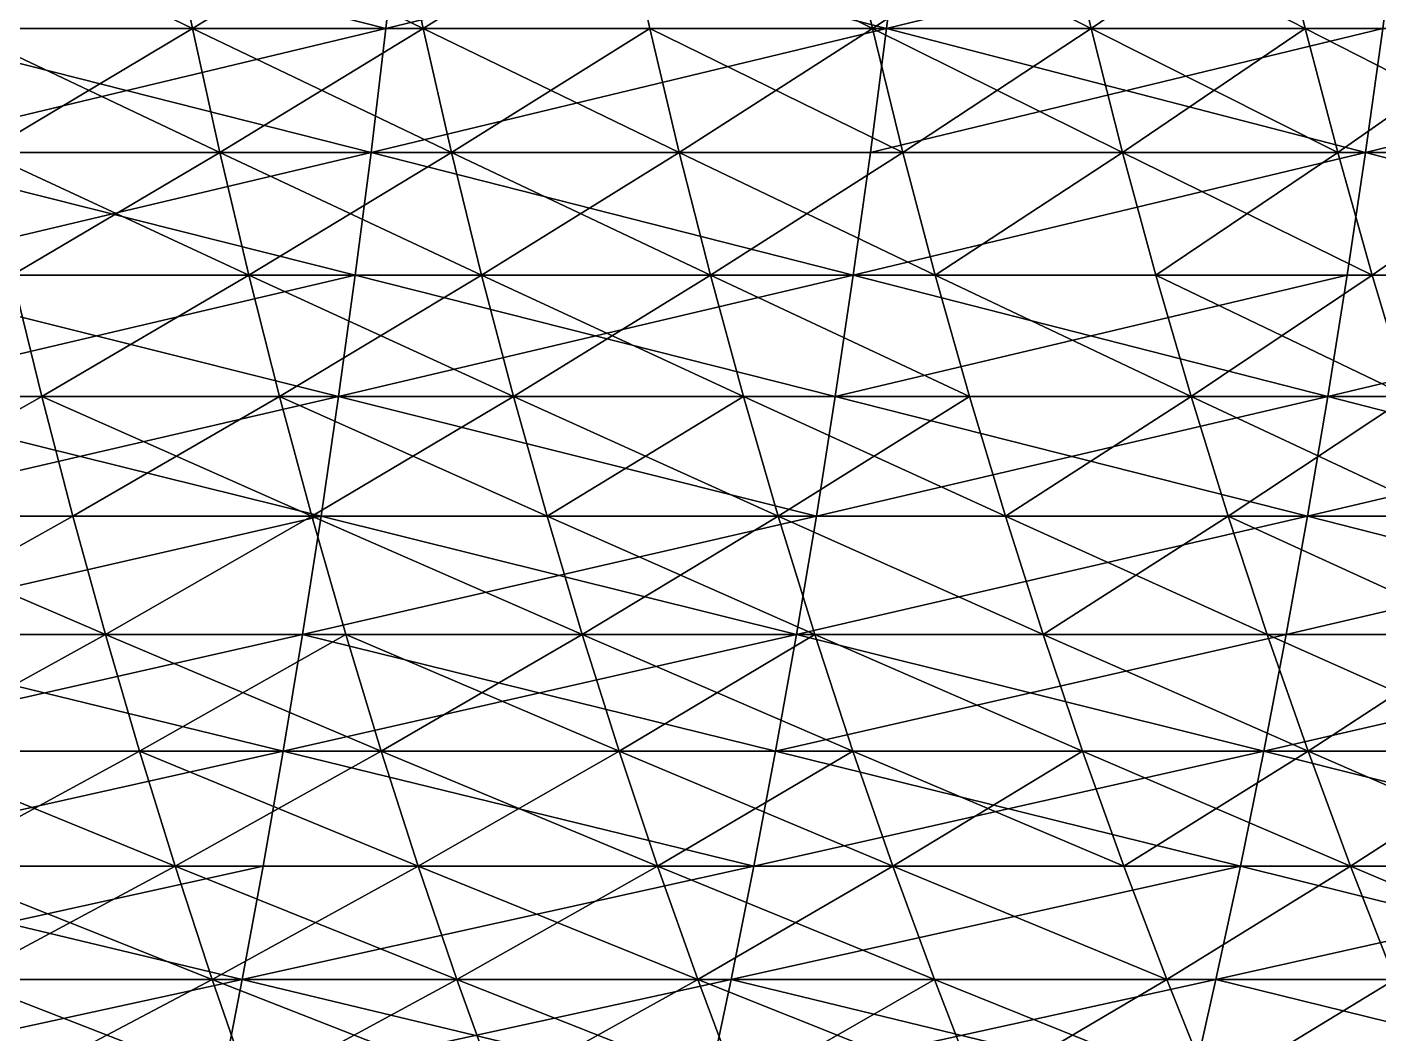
# Model space of a CAD drawing. Header units: millimetres. Extents: x -3250 to 8000, y -3250 to 3250.
# Drawn here: x 5673.4 to 5875, y -442.1 to -292 of the extents above; entities that cross this region are included whole.
import ezdxf

# ---------------------------------------------------------------- set-up
doc = ezdxf.new("R2010")
doc.units = ezdxf.units.MM
doc.header["$MEASUREMENT"] = 0
doc.layers.add('MESH_3D', color=2, linetype='CONTINUOUS')

msp = doc.modelspace()

# ---------------------------------------------------------------- linework, layer by layer
at = {"layer": 'MESH_3D'}
for points in [[(5653.62, -273.62, 566.05), (5726.92, -292.27, 595.01), (5651.71, -292.27, 572.84)], [(5729, -273.62, 26111.73), (5653.62, -273.62, 26133.95), (5651.71, -292.27, 26127.16)], [(5729, -273.62, 26111.73), (5651.71, -292.27, 26127.16), (5726.92, -292.27, 26104.99)], [(5653.62, -273.62, 566.05), (5729, -273.62, 588.27), (5726.92, -292.27, 595.01)], [(5663.13, -292.27, 2187.55), (5694.25, -273.62, 2215.43), (5659.45, -273.62, 2193.57)], [(5698.08, -292.27, 24490.5), (5659.45, -273.62, 24506.43), (5694.25, -273.62, 24484.57)], [(5698.08, -292.27, 24490.5), (5663.13, -292.27, 24512.45), (5659.45, -273.62, 24506.43)], [(5663.13, -292.27, 2187.55), (5698.08, -292.27, 2209.5), (5694.25, -273.62, 2215.43)], [(5698.08, -292.27, 2209.5), (5728.49, -273.62, 2238.16), (5694.25, -273.62, 2215.43)], [(5732.46, -292.27, 24467.67), (5694.25, -273.62, 24484.57), (5728.49, -273.62, 24461.84)], [(5732.46, -292.27, 24467.67), (5698.08, -292.27, 24490.5), (5694.25, -273.62, 24484.57)], [(5698.08, -292.27, 2209.5), (5732.46, -292.27, 2232.33), (5728.49, -273.62, 2238.16)], [(5729, -273.62, 588.27), (5801.54, -292.27, 619.05), (5726.92, -292.27, 595.01)], [(5803.79, -273.62, 26087.63), (5729, -273.62, 26111.73), (5726.92, -292.27, 26104.99)], [(5803.79, -273.62, 26087.63), (5726.92, -292.27, 26104.99), (5801.54, -292.27, 26080.95)], [(5732.46, -292.27, 2232.33), (5762.15, -273.62, 2261.73), (5728.49, -273.62, 2238.16)], [(5762.15, -273.62, 24438.27), (5732.46, -292.27, 24467.67), (5728.49, -273.62, 24461.84)], [(5729, -273.62, 588.27), (5803.79, -273.62, 612.37), (5801.54, -292.27, 619.05)], [(5732.46, -292.27, 2232.33), (5766.27, -292.27, 2256), (5762.15, -273.62, 2261.73)], [(5766.27, -292.27, 24444), (5732.46, -292.27, 24467.67), (5762.15, -273.62, 24438.27)], [(5762.15, -273.62, 2261.73), (5799.48, -292.27, 2280.51), (5795.22, -273.62, 2286.13)], [(5766.27, -292.27, 2256), (5799.48, -292.27, 2280.51), (5762.15, -273.62, 2261.73)], [(5799.48, -292.27, 24419.49), (5762.15, -273.62, 24438.27), (5795.22, -273.62, 24413.87)], [(5799.48, -292.27, 24419.49), (5766.27, -292.27, 24444), (5762.15, -273.62, 24438.27)], [(5799.48, -292.27, 2280.51), (5827.66, -273.62, 2311.35), (5795.22, -273.62, 2286.13)], [(5832.06, -292.27, 24394.17), (5795.22, -273.62, 24413.87), (5827.66, -273.62, 24388.65)], [(5832.06, -292.27, 24394.17), (5799.48, -292.27, 24419.49), (5795.22, -273.62, 24413.87)], [(5799.48, -292.27, 2280.51), (5832.06, -292.27, 2305.83), (5827.66, -273.62, 2311.35)], [(5801.54, -292.27, 619.05), (5877.96, -273.62, 638.32), (5875.55, -292.27, 644.95)], [(5803.79, -273.62, 612.37), (5877.96, -273.62, 638.32), (5801.54, -292.27, 619.05)], [(5877.96, -273.62, 26061.68), (5803.79, -273.62, 26087.63), (5801.54, -292.27, 26080.95)], [(5877.96, -273.62, 26061.68), (5801.54, -292.27, 26080.95), (5875.55, -292.27, 26055.05)], [(5832.06, -292.27, 2305.83), (5859.47, -273.62, 2337.37), (5827.66, -273.62, 2311.35)], [(5864.01, -292.27, 24368.03), (5832.06, -292.27, 24394.17), (5827.66, -273.62, 24388.65)], [(5864.01, -292.27, 24368.03), (5827.66, -273.62, 24388.65), (5859.47, -273.62, 24362.63)], [(5832.06, -292.27, 2305.83), (5864.01, -292.27, 2331.97), (5859.47, -273.62, 2337.37)], [(5859.47, -273.62, 2337.37), (5895.29, -292.27, 2358.89), (5890.62, -273.62, 2364.18)], [(5864.01, -292.27, 2331.97), (5895.29, -292.27, 2358.89), (5859.47, -273.62, 2337.37)], [(5895.29, -292.27, 24341.11), (5864.01, -292.27, 24368.03), (5859.47, -273.62, 24362.63)], [(5895.29, -292.27, 24341.11), (5859.47, -273.62, 24362.63), (5890.62, -273.62, 24335.82)], [(5651.71, -292.27, 572.84), (5724.7, -310.75, 602.2), (5649.68, -310.75, 580.07)], [(5726.92, -292.27, 26104.99), (5651.71, -292.27, 26127.16), (5649.68, -310.75, 26119.93)], [(5726.92, -292.27, 26104.99), (5649.68, -310.75, 26119.93), (5724.7, -310.75, 26097.8)], [(5651.71, -292.27, 572.84), (5726.92, -292.27, 595.01), (5724.7, -310.75, 602.2)], [(5667.05, -310.75, 2181.13), (5698.08, -292.27, 2209.5), (5663.13, -292.27, 2187.55)], [(5702.16, -310.75, 24496.81), (5663.13, -292.27, 24512.45), (5698.08, -292.27, 24490.5)], [(5702.16, -310.75, 24496.81), (5667.05, -310.75, 24518.87), (5663.13, -292.27, 24512.45)], [(5667.05, -310.75, 2181.13), (5702.16, -310.75, 2203.19), (5698.08, -292.27, 2209.5)], [(5702.16, -310.75, 2203.19), (5732.46, -292.27, 2232.33), (5698.08, -292.27, 2209.5)], [(5736.7, -310.75, 24473.89), (5698.08, -292.27, 24490.5), (5732.46, -292.27, 24467.67)], [(5736.7, -310.75, 24473.89), (5702.16, -310.75, 24496.81), (5698.08, -292.27, 24490.5)], [(5702.16, -310.75, 2203.19), (5736.7, -310.75, 2226.11), (5732.46, -292.27, 2232.33)], [(5724.7, -310.75, 602.2), (5801.54, -292.27, 619.05), (5799.15, -310.75, 626.18)], [(5726.92, -292.27, 595.01), (5801.54, -292.27, 619.05), (5724.7, -310.75, 602.2)], [(5801.54, -292.27, 26080.95), (5726.92, -292.27, 26104.99), (5724.7, -310.75, 26097.8)], [(5801.54, -292.27, 26080.95), (5724.7, -310.75, 26097.8), (5799.15, -310.75, 26073.82)], [(5736.7, -310.75, 2226.11), (5766.27, -292.27, 2256), (5732.46, -292.27, 2232.33)], [(5770.66, -310.75, 24450.11), (5732.46, -292.27, 24467.67), (5766.27, -292.27, 24444)], [(5770.66, -310.75, 24450.11), (5736.7, -310.75, 24473.89), (5732.46, -292.27, 24467.67)], [(5736.7, -310.75, 2226.11), (5770.66, -310.75, 2249.89), (5766.27, -292.27, 2256)], [(5770.66, -310.75, 2249.89), (5799.48, -292.27, 2280.51), (5766.27, -292.27, 2256)], [(5804.02, -310.75, 24425.49), (5770.66, -310.75, 24450.11), (5766.27, -292.27, 24444)], [(5804.02, -310.75, 24425.49), (5766.27, -292.27, 24444), (5799.48, -292.27, 24419.49)], [(5770.66, -310.75, 2249.89), (5804.02, -310.75, 2274.51), (5799.48, -292.27, 2280.51)], [(5801.54, -292.27, 619.05), (5872.98, -310.75, 652.01), (5799.15, -310.75, 626.18)], [(5875.55, -292.27, 26055.05), (5799.15, -310.75, 26073.82), (5872.98, -310.75, 26047.99)], [(5875.55, -292.27, 26055.05), (5801.54, -292.27, 26080.95), (5799.15, -310.75, 26073.82)], [(5804.02, -310.75, 2274.51), (5832.06, -292.27, 2305.83), (5799.48, -292.27, 2280.51)], [(5836.75, -310.75, 24400.04), (5804.02, -310.75, 24425.49), (5799.48, -292.27, 24419.49)], [(5836.75, -310.75, 24400.04), (5799.48, -292.27, 24419.49), (5832.06, -292.27, 24394.17)], [(5801.54, -292.27, 619.05), (5875.55, -292.27, 644.95), (5872.98, -310.75, 652.01)], [(5804.02, -310.75, 2274.51), (5836.75, -310.75, 2299.96), (5832.06, -292.27, 2305.83)], [(5836.75, -310.75, 2299.96), (5864.01, -292.27, 2331.97), (5832.06, -292.27, 2305.83)], [(5868.84, -310.75, 24373.79), (5832.06, -292.27, 24394.17), (5864.01, -292.27, 24368.03)], [(5868.84, -310.75, 24373.79), (5836.75, -310.75, 24400.04), (5832.06, -292.27, 24394.17)], [(5836.75, -310.75, 2299.96), (5868.84, -310.75, 2326.21), (5864.01, -292.27, 2331.97)], [(5868.84, -310.75, 2326.21), (5895.29, -292.27, 2358.89), (5864.01, -292.27, 2331.97)], [(5900.26, -310.75, 24346.75), (5864.01, -292.27, 24368.03), (5895.29, -292.27, 24341.11)], [(5900.26, -310.75, 24346.75), (5868.84, -310.75, 24373.79), (5864.01, -292.27, 24368.03)], [(5868.84, -310.75, 2326.21), (5900.26, -310.75, 2353.25), (5895.29, -292.27, 2358.89)], [(5872.98, -310.75, 652.01), (5948.89, -292.27, 672.68), (5946.14, -310.75, 679.68)], [(5875.55, -292.27, 644.95), (5948.89, -292.27, 672.68), (5872.98, -310.75, 652.01)], [(5948.89, -292.27, 26027.32), (5875.55, -292.27, 26055.05), (5872.98, -310.75, 26047.99)], [(5948.89, -292.27, 26027.32), (5872.98, -310.75, 26047.99), (5946.14, -310.75, 26020.32)], [(5649.68, -310.75, 580.07), (5722.35, -329.03, 609.82), (5647.52, -329.03, 587.75)], [(5724.7, -310.75, 26097.8), (5647.52, -329.03, 26112.25), (5722.35, -329.03, 26090.18)], [(5724.7, -310.75, 26097.8), (5649.68, -310.75, 26119.93), (5647.52, -329.03, 26112.25)], [(5649.68, -310.75, 580.07), (5724.7, -310.75, 602.2), (5722.35, -329.03, 609.82)], [(5671.21, -329.03, 2174.33), (5702.16, -310.75, 2203.19), (5667.05, -310.75, 2181.13)], [(5706.48, -329.03, 24503.51), (5667.05, -310.75, 24518.87), (5702.16, -310.75, 24496.81)], [(5706.48, -329.03, 24503.51), (5671.21, -329.03, 24525.67), (5667.05, -310.75, 24518.87)], [(5671.21, -329.03, 2174.33), (5706.48, -329.03, 2196.49), (5702.16, -310.75, 2203.19)], [(5706.48, -329.03, 2196.49), (5736.7, -310.75, 2226.11), (5702.16, -310.75, 2203.19)], [(5741.19, -329.03, 24480.48), (5706.48, -329.03, 24503.51), (5702.16, -310.75, 24496.81)], [(5741.19, -329.03, 24480.48), (5702.16, -310.75, 24496.81), (5736.7, -310.75, 24473.89)], [(5706.48, -329.03, 2196.49), (5741.19, -329.03, 2219.52), (5736.7, -310.75, 2226.11)], [(5724.7, -310.75, 602.2), (5796.61, -329.03, 633.74), (5722.35, -329.03, 609.82)], [(5796.61, -329.03, 26066.26), (5724.7, -310.75, 26097.8), (5722.35, -329.03, 26090.18)], [(5724.7, -310.75, 602.2), (5799.15, -310.75, 626.18), (5796.61, -329.03, 633.74)], [(5799.15, -310.75, 26073.82), (5724.7, -310.75, 26097.8), (5796.61, -329.03, 26066.26)], [(5741.19, -329.03, 2219.52), (5770.66, -310.75, 2249.89), (5736.7, -310.75, 2226.11)], [(5775.32, -329.03, 24456.58), (5736.7, -310.75, 24473.89), (5770.66, -310.75, 24450.11)], [(5775.32, -329.03, 24456.58), (5741.19, -329.03, 24480.48), (5736.7, -310.75, 24473.89)], [(5741.19, -329.03, 2219.52), (5775.32, -329.03, 2243.42), (5770.66, -310.75, 2249.89)], [(5775.32, -329.03, 2243.42), (5804.02, -310.75, 2274.51), (5770.66, -310.75, 2249.89)], [(5808.83, -329.03, 24431.85), (5775.32, -329.03, 24456.58), (5770.66, -310.75, 24450.11)], [(5808.83, -329.03, 24431.85), (5770.66, -310.75, 24450.11), (5804.02, -310.75, 24425.49)], [(5775.32, -329.03, 2243.42), (5808.83, -329.03, 2268.15), (5804.02, -310.75, 2274.51)], [(5796.61, -329.03, 633.74), (5872.98, -310.75, 652.01), (5870.25, -329.03, 659.51)], [(5799.15, -310.75, 626.18), (5872.98, -310.75, 652.01), (5796.61, -329.03, 633.74)], [(5872.98, -310.75, 26047.99), (5796.61, -329.03, 26066.26), (5870.25, -329.03, 26040.49)], [(5872.98, -310.75, 26047.99), (5799.15, -310.75, 26073.82), (5796.61, -329.03, 26066.26)], [(5808.83, -329.03, 2268.15), (5836.75, -310.75, 2299.96), (5804.02, -310.75, 2274.51)], [(5836.75, -310.75, 24400.04), (5808.83, -329.03, 24431.85), (5804.02, -310.75, 24425.49)], [(5808.83, -329.03, 2268.15), (5841.72, -329.03, 2293.72), (5836.75, -310.75, 2299.96)], [(5841.72, -329.03, 24406.28), (5808.83, -329.03, 24431.85), (5836.75, -310.75, 24400.04)], [(5841.72, -329.03, 2293.72), (5868.84, -310.75, 2326.21), (5836.75, -310.75, 2299.96)], [(5873.97, -329.03, 24379.9), (5841.72, -329.03, 24406.28), (5836.75, -310.75, 24400.04)], [(5873.97, -329.03, 24379.9), (5836.75, -310.75, 24400.04), (5868.84, -310.75, 24373.79)], [(5841.72, -329.03, 2293.72), (5873.97, -329.03, 2320.1), (5868.84, -310.75, 2326.21)], [(5873.97, -329.03, 2320.1), (5900.26, -310.75, 2353.25), (5868.84, -310.75, 2326.21)], [(5900.26, -310.75, 24346.75), (5873.97, -329.03, 24379.9), (5868.84, -310.75, 24373.79)], [(5872.98, -310.75, 652.01), (5943.23, -329.03, 687.11), (5870.25, -329.03, 659.51)], [(5943.23, -329.03, 26012.89), (5872.98, -310.75, 26047.99), (5870.25, -329.03, 26040.49)], [(5872.98, -310.75, 652.01), (5946.14, -310.75, 679.68), (5943.23, -329.03, 687.11)], [(5946.14, -310.75, 26020.32), (5872.98, -310.75, 26047.99), (5943.23, -329.03, 26012.89)], [(5873.97, -329.03, 2320.1), (5905.54, -329.03, 2347.27), (5900.26, -310.75, 2353.25)], [(5905.54, -329.03, 24352.73), (5873.97, -329.03, 24379.9), (5900.26, -310.75, 24346.75)], [(5639.61, -347.11, 2145.75), (5675.61, -347.11, 2167.13), (5671.21, -329.03, 2174.33)], [(5675.61, -347.11, 24532.87), (5639.61, -347.11, 24554.25), (5671.21, -329.03, 24525.67)], [(5647.52, -329.03, 587.75), (5719.86, -347.11, 617.87), (5645.23, -347.11, 595.87)], [(5722.35, -329.03, 26090.18), (5645.23, -347.11, 26104.13), (5719.86, -347.11, 26082.13)], [(5722.35, -329.03, 26090.18), (5647.52, -329.03, 26112.25), (5645.23, -347.11, 26104.13)], [(5647.52, -329.03, 587.75), (5722.35, -329.03, 609.82), (5719.86, -347.11, 617.87)], [(5675.61, -347.11, 2167.13), (5706.48, -329.03, 2196.49), (5671.21, -329.03, 2174.33)], [(5706.48, -329.03, 24503.51), (5675.61, -347.11, 24532.87), (5671.21, -329.03, 24525.67)], [(5675.61, -347.11, 2167.13), (5711.06, -347.11, 2189.41), (5706.48, -329.03, 2196.49)], [(5711.06, -347.11, 24510.59), (5675.61, -347.11, 24532.87), (5706.48, -329.03, 24503.51)], [(5711.06, -347.11, 2189.41), (5741.19, -329.03, 2219.52), (5706.48, -329.03, 2196.49)], [(5745.94, -347.11, 24487.44), (5706.48, -329.03, 24503.51), (5741.19, -329.03, 24480.48)], [(5745.94, -347.11, 24487.44), (5711.06, -347.11, 24510.59), (5706.48, -329.03, 24503.51)], [(5711.06, -347.11, 2189.41), (5745.94, -347.11, 2212.56), (5741.19, -329.03, 2219.52)], [(5722.35, -329.03, 609.82), (5793.93, -347.11, 641.73), (5719.86, -347.11, 617.87)], [(5796.61, -329.03, 26066.26), (5719.86, -347.11, 26082.13), (5793.93, -347.11, 26058.27)], [(5796.61, -329.03, 26066.26), (5722.35, -329.03, 26090.18), (5719.86, -347.11, 26082.13)], [(5722.35, -329.03, 609.82), (5796.61, -329.03, 633.74), (5793.93, -347.11, 641.73)], [(5745.94, -347.11, 2212.56), (5775.32, -329.03, 2243.42), (5741.19, -329.03, 2219.52)], [(5780.24, -347.11, 24463.43), (5745.94, -347.11, 24487.44), (5741.19, -329.03, 24480.48)], [(5780.24, -347.11, 24463.43), (5741.19, -329.03, 24480.48), (5775.32, -329.03, 24456.58)], [(5745.94, -347.11, 2212.56), (5780.24, -347.11, 2236.57), (5775.32, -329.03, 2243.42)], [(5775.32, -329.03, 2243.42), (5813.92, -347.11, 2261.44), (5808.83, -329.03, 2268.15)], [(5780.24, -347.11, 2236.57), (5813.92, -347.11, 2261.44), (5775.32, -329.03, 2243.42)], [(5813.92, -347.11, 24438.56), (5775.32, -329.03, 24456.58), (5808.83, -329.03, 24431.85)], [(5813.92, -347.11, 24438.56), (5780.24, -347.11, 24463.43), (5775.32, -329.03, 24456.58)], [(5796.61, -329.03, 633.74), (5867.37, -347.11, 667.43), (5793.93, -347.11, 641.73)], [(5870.25, -329.03, 26040.49), (5793.93, -347.11, 26058.27), (5867.37, -347.11, 26032.57)], [(5870.25, -329.03, 26040.49), (5796.61, -329.03, 26066.26), (5793.93, -347.11, 26058.27)], [(5796.61, -329.03, 633.74), (5870.25, -329.03, 659.51), (5867.37, -347.11, 667.43)], [(5808.83, -329.03, 2268.15), (5846.98, -347.11, 2287.13), (5841.72, -329.03, 2293.72)], [(5813.92, -347.11, 2261.44), (5846.98, -347.11, 2287.13), (5808.83, -329.03, 2268.15)], [(5846.98, -347.11, 24412.87), (5813.92, -347.11, 24438.56), (5808.83, -329.03, 24431.85)], [(5846.98, -347.11, 24412.87), (5808.83, -329.03, 24431.85), (5841.72, -329.03, 24406.28)], [(5846.98, -347.11, 2287.13), (5873.97, -329.03, 2320.1), (5841.72, -329.03, 2293.72)], [(5879.38, -347.11, 24386.36), (5841.72, -329.03, 24406.28), (5873.97, -329.03, 24379.9)], [(5879.38, -347.11, 24386.36), (5846.98, -347.11, 24412.87), (5841.72, -329.03, 24406.28)], [(5846.98, -347.11, 2287.13), (5879.38, -347.11, 2313.64), (5873.97, -329.03, 2320.1)], [(5867.37, -347.11, 667.43), (5943.23, -329.03, 687.11), (5940.15, -347.11, 694.95)], [(5870.25, -329.03, 659.51), (5943.23, -329.03, 687.11), (5867.37, -347.11, 667.43)], [(5943.23, -329.03, 26012.89), (5870.25, -329.03, 26040.49), (5867.37, -347.11, 26032.57)], [(5943.23, -329.03, 26012.89), (5867.37, -347.11, 26032.57), (5940.15, -347.11, 26005.05)], [(5879.38, -347.11, 2313.64), (5905.54, -329.03, 2347.27), (5873.97, -329.03, 2320.1)], [(5905.54, -329.03, 24352.73), (5879.38, -347.11, 24386.36), (5873.97, -329.03, 24379.9)], [(5644.05, -364.97, 2138.06), (5675.61, -347.11, 2167.13), (5639.61, -347.11, 2145.75)], [(5675.61, -347.11, 24532.87), (5644.05, -364.97, 24561.94), (5639.61, -347.11, 24554.25)], [(5645.23, -347.11, 595.87), (5717.25, -364.97, 626.36), (5642.83, -364.97, 604.41)], [(5719.86, -347.11, 26082.13), (5642.83, -364.97, 26095.59), (5717.25, -364.97, 26073.64)], [(5719.86, -347.11, 26082.13), (5645.23, -347.11, 26104.13), (5642.83, -364.97, 26095.59)], [(5644.05, -364.97, 2138.06), (5680.24, -364.97, 2159.56), (5675.61, -347.11, 2167.13)], [(5680.24, -364.97, 24540.44), (5644.05, -364.97, 24561.94), (5675.61, -347.11, 24532.87)], [(5645.23, -347.11, 595.87), (5719.86, -347.11, 617.87), (5717.25, -364.97, 626.36)], [(5680.24, -364.97, 2159.56), (5711.06, -347.11, 2189.41), (5675.61, -347.11, 2167.13)], [(5715.87, -364.97, 24518.05), (5680.24, -364.97, 24540.44), (5675.61, -347.11, 24532.87)], [(5715.87, -364.97, 24518.05), (5675.61, -347.11, 24532.87), (5711.06, -347.11, 24510.59)], [(5680.24, -364.97, 2159.56), (5715.87, -364.97, 2181.95), (5711.06, -347.11, 2189.41)], [(5715.87, -364.97, 2181.95), (5745.94, -347.11, 2212.56), (5711.06, -347.11, 2189.41)], [(5750.94, -364.97, 24494.78), (5711.06, -347.11, 24510.59), (5745.94, -347.11, 24487.44)], [(5750.94, -364.97, 24494.78), (5715.87, -364.97, 24518.05), (5711.06, -347.11, 24510.59)], [(5715.87, -364.97, 2181.95), (5750.94, -364.97, 2205.22), (5745.94, -347.11, 2212.56)], [(5719.86, -347.11, 617.87), (5791.1, -364.97, 650.15), (5717.25, -364.97, 626.36)], [(5791.1, -364.97, 26049.85), (5719.86, -347.11, 26082.13), (5717.25, -364.97, 26073.64)], [(5719.86, -347.11, 617.87), (5793.93, -347.11, 641.73), (5791.1, -364.97, 650.15)], [(5793.93, -347.11, 26058.27), (5719.86, -347.11, 26082.13), (5791.1, -364.97, 26049.85)], [(5750.94, -364.97, 2205.22), (5780.24, -347.11, 2236.57), (5745.94, -347.11, 2212.56)], [(5785.42, -364.97, 24470.63), (5745.94, -347.11, 24487.44), (5780.24, -347.11, 24463.43)], [(5785.42, -364.97, 24470.63), (5750.94, -364.97, 24494.78), (5745.94, -347.11, 24487.44)], [(5750.94, -364.97, 2205.22), (5785.42, -364.97, 2229.37), (5780.24, -347.11, 2236.57)], [(5785.42, -364.97, 2229.37), (5813.92, -347.11, 2261.44), (5780.24, -347.11, 2236.57)], [(5819.28, -364.97, 24445.64), (5785.42, -364.97, 24470.63), (5780.24, -347.11, 24463.43)], [(5819.28, -364.97, 24445.64), (5780.24, -347.11, 24463.43), (5813.92, -347.11, 24438.56)], [(5785.42, -364.97, 2229.37), (5819.28, -364.97, 2254.36), (5813.92, -347.11, 2261.44)], [(5793.93, -347.11, 641.73), (5864.33, -364.97, 675.77), (5791.1, -364.97, 650.15)], [(5867.37, -347.11, 26032.57), (5793.93, -347.11, 26058.27), (5791.1, -364.97, 26049.85)], [(5867.37, -347.11, 26032.57), (5791.1, -364.97, 26049.85), (5864.33, -364.97, 26024.23)], [(5793.93, -347.11, 641.73), (5867.37, -347.11, 667.43), (5864.33, -364.97, 675.77)], [(5819.28, -364.97, 2254.36), (5846.98, -347.11, 2287.13), (5813.92, -347.11, 2261.44)], [(5846.98, -347.11, 24412.87), (5819.28, -364.97, 24445.64), (5813.92, -347.11, 24438.56)], [(5819.28, -364.97, 2254.36), (5852.51, -364.97, 2280.19), (5846.98, -347.11, 2287.13)], [(5852.51, -364.97, 24419.81), (5819.28, -364.97, 24445.64), (5846.98, -347.11, 24412.87)], [(5852.51, -364.97, 2280.19), (5879.38, -347.11, 2313.64), (5846.98, -347.11, 2287.13)], [(5885.09, -364.97, 24393.16), (5852.51, -364.97, 24419.81), (5846.98, -347.11, 24412.87)], [(5885.09, -364.97, 24393.16), (5846.98, -347.11, 24412.87), (5879.38, -347.11, 24386.36)], [(5852.51, -364.97, 2280.19), (5885.09, -364.97, 2306.84), (5879.38, -347.11, 2313.64)], [(5867.37, -347.11, 667.43), (5936.9, -364.97, 703.22), (5864.33, -364.97, 675.77)], [(5940.15, -347.11, 26005.05), (5867.37, -347.11, 26032.57), (5864.33, -364.97, 26024.23)], [(5940.15, -347.11, 26005.05), (5864.33, -364.97, 26024.23), (5936.9, -364.97, 25996.78)], [(5867.37, -347.11, 667.43), (5940.15, -347.11, 694.95), (5936.9, -364.97, 703.22)], [(5640.3, -382.6, 613.38), (5717.25, -364.97, 626.36), (5714.5, -382.6, 635.26)], [(5642.83, -364.97, 604.41), (5717.25, -364.97, 626.36), (5640.3, -382.6, 613.38)], [(5717.25, -364.97, 26073.64), (5640.3, -382.6, 26086.62), (5714.5, -382.6, 26064.74)], [(5717.25, -364.97, 26073.64), (5642.83, -364.97, 26095.59), (5640.3, -382.6, 26086.62)], [(5648.71, -382.6, 2129.99), (5680.24, -364.97, 2159.56), (5644.05, -364.97, 2138.06)], [(5685.1, -382.6, 24548.4), (5648.71, -382.6, 24570.01), (5644.05, -364.97, 24561.94)], [(5685.1, -382.6, 24548.4), (5644.05, -364.97, 24561.94), (5680.24, -364.97, 24540.44)], [(5648.71, -382.6, 2129.99), (5685.1, -382.6, 2151.6), (5680.24, -364.97, 2159.56)], [(5685.1, -382.6, 2151.6), (5715.87, -364.97, 2181.95), (5680.24, -364.97, 2159.56)], [(5715.87, -364.97, 24518.05), (5685.1, -382.6, 24548.4), (5680.24, -364.97, 24540.44)], [(5685.1, -382.6, 2151.6), (5720.93, -382.6, 2174.12), (5715.87, -364.97, 2181.95)], [(5720.93, -382.6, 24525.88), (5685.1, -382.6, 24548.4), (5715.87, -364.97, 24518.05)], [(5717.25, -364.97, 626.36), (5788.13, -382.6, 658.98), (5714.5, -382.6, 635.26)], [(5791.1, -364.97, 26049.85), (5714.5, -382.6, 26064.74), (5788.13, -382.6, 26041.02)], [(5791.1, -364.97, 26049.85), (5717.25, -364.97, 26073.64), (5714.5, -382.6, 26064.74)], [(5715.87, -364.97, 2181.95), (5756.19, -382.6, 2197.52), (5750.94, -364.97, 2205.22)], [(5720.93, -382.6, 2174.12), (5756.19, -382.6, 2197.52), (5715.87, -364.97, 2181.95)], [(5756.19, -382.6, 24502.48), (5720.93, -382.6, 24525.88), (5715.87, -364.97, 24518.05)], [(5756.19, -382.6, 24502.48), (5715.87, -364.97, 24518.05), (5750.94, -364.97, 24494.78)], [(5717.25, -364.97, 626.36), (5791.1, -364.97, 650.15), (5788.13, -382.6, 658.98)], [(5756.19, -382.6, 2197.52), (5785.42, -364.97, 2229.37), (5750.94, -364.97, 2205.22)], [(5790.86, -382.6, 24478.2), (5750.94, -364.97, 24494.78), (5785.42, -364.97, 24470.63)], [(5790.86, -382.6, 24478.2), (5756.19, -382.6, 24502.48), (5750.94, -364.97, 24494.78)], [(5756.19, -382.6, 2197.52), (5790.86, -382.6, 2221.8), (5785.42, -364.97, 2229.37)], [(5785.42, -364.97, 2229.37), (5824.91, -382.6, 2246.93), (5819.28, -364.97, 2254.36)], [(5790.86, -382.6, 2221.8), (5824.91, -382.6, 2246.93), (5785.42, -364.97, 2229.37)], [(5824.91, -382.6, 24453.07), (5785.42, -364.97, 24470.63), (5819.28, -364.97, 24445.64)], [(5824.91, -382.6, 24453.07), (5790.86, -382.6, 24478.2), (5785.42, -364.97, 24470.63)], [(5788.13, -382.6, 658.98), (5864.33, -364.97, 675.77), (5861.14, -382.6, 684.53)], [(5791.1, -364.97, 650.15), (5864.33, -364.97, 675.77), (5788.13, -382.6, 658.98)], [(5864.33, -364.97, 26024.23), (5791.1, -364.97, 26049.85), (5788.13, -382.6, 26041.02)], [(5864.33, -364.97, 26024.23), (5788.13, -382.6, 26041.02), (5861.14, -382.6, 26015.47)], [(5824.91, -382.6, 2246.93), (5852.51, -364.97, 2280.19), (5819.28, -364.97, 2254.36)], [(5858.33, -382.6, 24427.1), (5819.28, -364.97, 24445.64), (5852.51, -364.97, 24419.81)], [(5858.33, -382.6, 24427.1), (5824.91, -382.6, 24453.07), (5819.28, -364.97, 24445.64)], [(5824.91, -382.6, 2246.93), (5858.33, -382.6, 2272.9), (5852.51, -364.97, 2280.19)], [(5852.51, -364.97, 2280.19), (5891.08, -382.6, 2299.7), (5885.09, -364.97, 2306.84)], [(5858.33, -382.6, 2272.9), (5891.08, -382.6, 2299.7), (5852.51, -364.97, 2280.19)], [(5891.08, -382.6, 24400.3), (5858.33, -382.6, 24427.1), (5852.51, -364.97, 24419.81)], [(5891.08, -382.6, 24400.3), (5852.51, -364.97, 24419.81), (5885.09, -364.97, 24393.16)], [(5864.33, -364.97, 675.77), (5933.5, -382.6, 711.89), (5861.14, -382.6, 684.53)], [(5936.9, -364.97, 25996.78), (5861.14, -382.6, 26015.47), (5933.5, -382.6, 25988.11)], [(5936.9, -364.97, 25996.78), (5864.33, -364.97, 26024.23), (5861.14, -382.6, 26015.47)], [(5864.33, -364.97, 675.77), (5936.9, -364.97, 703.22), (5933.5, -382.6, 711.89)], [(5640.3, -382.6, 613.38), (5711.62, -400, 644.59), (5637.66, -400, 622.78)], [(5714.5, -382.6, 26064.74), (5640.3, -382.6, 26086.62), (5637.66, -400, 26077.22)], [(5714.5, -382.6, 26064.74), (5637.66, -400, 26077.22), (5711.62, -400, 26055.41)], [(5640.3, -382.6, 613.38), (5714.5, -382.6, 635.26), (5711.62, -400, 644.59)], [(5653.59, -400, 2121.54), (5685.1, -382.6, 2151.6), (5648.71, -382.6, 2129.99)], [(5685.1, -382.6, 24548.4), (5653.59, -400, 24578.46), (5648.71, -382.6, 24570.01)], [(5653.59, -400, 2121.54), (5690.18, -400, 2143.28), (5685.1, -382.6, 2151.6)], [(5690.18, -400, 24556.72), (5653.59, -400, 24578.46), (5685.1, -382.6, 24548.4)], [(5690.18, -400, 2143.28), (5720.93, -382.6, 2174.12), (5685.1, -382.6, 2151.6)], [(5726.22, -400, 24534.08), (5690.18, -400, 24556.72), (5685.1, -382.6, 24548.4)], [(5726.22, -400, 24534.08), (5685.1, -382.6, 24548.4), (5720.93, -382.6, 24525.88)], [(5690.18, -400, 2143.28), (5726.22, -400, 2165.92), (5720.93, -382.6, 2174.12)], [(5714.5, -382.6, 635.26), (5785.02, -400, 668.23), (5711.62, -400, 644.59)], [(5788.13, -382.6, 26041.02), (5711.62, -400, 26055.41), (5785.02, -400, 26031.77)], [(5788.13, -382.6, 26041.02), (5714.5, -382.6, 26064.74), (5711.62, -400, 26055.41)], [(5714.5, -382.6, 635.26), (5788.13, -382.6, 658.98), (5785.02, -400, 668.23)], [(5726.22, -400, 2165.92), (5756.19, -382.6, 2197.52), (5720.93, -382.6, 2174.12)], [(5761.69, -400, 24510.54), (5720.93, -382.6, 24525.88), (5756.19, -382.6, 24502.48)], [(5761.69, -400, 24510.54), (5726.22, -400, 24534.08), (5720.93, -382.6, 24525.88)], [(5726.22, -400, 2165.92), (5761.69, -400, 2189.46), (5756.19, -382.6, 2197.52)], [(5761.69, -400, 2189.46), (5790.86, -382.6, 2221.8), (5756.19, -382.6, 2197.52)], [(5796.56, -400, 24486.12), (5761.69, -400, 24510.54), (5756.19, -382.6, 24502.48)], [(5796.56, -400, 24486.12), (5756.19, -382.6, 24502.48), (5790.86, -382.6, 24478.2)], [(5761.69, -400, 2189.46), (5796.56, -400, 2213.88), (5790.86, -382.6, 2221.8)], [(5788.13, -382.6, 658.98), (5857.81, -400, 693.7), (5785.02, -400, 668.23)], [(5861.14, -382.6, 26015.47), (5785.02, -400, 26031.77), (5857.81, -400, 26006.3)], [(5861.14, -382.6, 26015.47), (5788.13, -382.6, 26041.02), (5785.02, -400, 26031.77)], [(5788.13, -382.6, 658.98), (5861.14, -382.6, 684.53), (5857.81, -400, 693.7)], [(5790.86, -382.6, 2221.8), (5830.8, -400, 2239.15), (5824.91, -382.6, 2246.93)], [(5796.56, -400, 2213.88), (5830.8, -400, 2239.15), (5790.86, -382.6, 2221.8)], [(5830.8, -400, 24460.85), (5796.56, -400, 24486.12), (5790.86, -382.6, 24478.2)], [(5830.8, -400, 24460.85), (5790.86, -382.6, 24478.2), (5824.91, -382.6, 24453.07)], [(5824.91, -382.6, 2246.93), (5864.41, -400, 2265.27), (5858.33, -382.6, 2272.9)], [(5830.8, -400, 2239.15), (5864.41, -400, 2265.27), (5824.91, -382.6, 2246.93)], [(5864.41, -400, 24434.73), (5830.8, -400, 24460.85), (5824.91, -382.6, 24453.07)], [(5864.41, -400, 24434.73), (5824.91, -382.6, 24453.07), (5858.33, -382.6, 24427.1)], [(5857.81, -400, 693.7), (5933.5, -382.6, 711.89), (5929.93, -400, 720.97)], [(5861.14, -382.6, 684.53), (5933.5, -382.6, 711.89), (5857.81, -400, 693.7)], [(5933.5, -382.6, 25988.11), (5861.14, -382.6, 26015.47), (5857.81, -400, 26006.3)], [(5933.5, -382.6, 25988.11), (5857.81, -400, 26006.3), (5929.93, -400, 25979.03)], [(5864.41, -400, 2265.27), (5891.08, -382.6, 2299.7), (5858.33, -382.6, 2272.9)], [(5897.35, -400, 24407.78), (5858.33, -382.6, 24427.1), (5891.08, -382.6, 24400.3)], [(5897.35, -400, 24407.78), (5864.41, -400, 24434.73), (5858.33, -382.6, 24427.1)], [(5864.41, -400, 2265.27), (5897.35, -400, 2292.22), (5891.08, -382.6, 2299.7)], [(5634.9, -417.15, 632.58), (5711.62, -400, 644.59), (5708.62, -417.15, 654.32)], [(5637.66, -400, 622.78), (5711.62, -400, 644.59), (5634.9, -417.15, 632.58)], [(5711.62, -400, 26055.41), (5634.9, -417.15, 26067.42), (5708.62, -417.15, 26045.68)], [(5711.62, -400, 26055.41), (5637.66, -400, 26077.22), (5634.9, -417.15, 26067.42)], [(5658.68, -417.15, 2112.72), (5690.18, -400, 2143.28), (5653.59, -400, 2121.54)], [(5695.5, -417.15, 24565.41), (5658.68, -417.15, 24587.28), (5653.59, -400, 24578.46)], [(5695.5, -417.15, 24565.41), (5653.59, -400, 24578.46), (5690.18, -400, 24556.72)], [(5658.68, -417.15, 2112.72), (5695.5, -417.15, 2134.59), (5690.18, -400, 2143.28)], [(5695.5, -417.15, 2134.59), (5726.22, -400, 2165.92), (5690.18, -400, 2143.28)], [(5731.75, -417.15, 24542.63), (5695.5, -417.15, 24565.41), (5690.18, -400, 24556.72)], [(5731.75, -417.15, 24542.63), (5690.18, -400, 24556.72), (5726.22, -400, 24534.08)], [(5695.5, -417.15, 2134.59), (5731.75, -417.15, 2157.37), (5726.22, -400, 2165.92)], [(5711.62, -400, 644.59), (5781.78, -417.15, 677.89), (5708.62, -417.15, 654.32)], [(5781.78, -417.15, 26022.11), (5711.62, -400, 26055.41), (5708.62, -417.15, 26045.68)], [(5711.62, -400, 644.59), (5785.02, -400, 668.23), (5781.78, -417.15, 677.89)], [(5785.02, -400, 26031.77), (5711.62, -400, 26055.41), (5781.78, -417.15, 26022.11)], [(5731.75, -417.15, 2157.37), (5761.69, -400, 2189.46), (5726.22, -400, 2165.92)], [(5767.43, -417.15, 24518.96), (5731.75, -417.15, 24542.63), (5726.22, -400, 24534.08)], [(5767.43, -417.15, 24518.96), (5726.22, -400, 24534.08), (5761.69, -400, 24510.54)], [(5731.75, -417.15, 2157.37), (5767.43, -417.15, 2181.04), (5761.69, -400, 2189.46)], [(5767.43, -417.15, 2181.04), (5796.56, -400, 2213.88), (5761.69, -400, 2189.46)], [(5802.5, -417.15, 24494.4), (5767.43, -417.15, 24518.96), (5761.69, -400, 24510.54)], [(5802.5, -417.15, 24494.4), (5761.69, -400, 24510.54), (5796.56, -400, 24486.12)], [(5767.43, -417.15, 2181.04), (5802.5, -417.15, 2205.6), (5796.56, -400, 2213.88)], [(5785.02, -400, 668.23), (5854.32, -417.15, 703.27), (5781.78, -417.15, 677.89)], [(5857.81, -400, 26006.3), (5781.78, -417.15, 26022.11), (5854.32, -417.15, 25996.73)], [(5857.81, -400, 26006.3), (5785.02, -400, 26031.77), (5781.78, -417.15, 26022.11)], [(5785.02, -400, 668.23), (5857.81, -400, 693.7), (5854.32, -417.15, 703.27)], [(5802.5, -417.15, 2205.6), (5830.8, -400, 2239.15), (5796.56, -400, 2213.88)], [(5836.95, -417.15, 24468.97), (5802.5, -417.15, 24494.4), (5796.56, -400, 24486.12)], [(5836.95, -417.15, 24468.97), (5796.56, -400, 24486.12), (5830.8, -400, 24460.85)], [(5802.5, -417.15, 2205.6), (5836.95, -417.15, 2231.03), (5830.8, -400, 2239.15)], [(5830.8, -400, 2239.15), (5870.76, -417.15, 2257.31), (5864.41, -400, 2265.27)], [(5836.95, -417.15, 2231.03), (5870.76, -417.15, 2257.31), (5830.8, -400, 2239.15)], [(5864.41, -400, 24434.73), (5836.95, -417.15, 24468.97), (5830.8, -400, 24460.85)], [(5870.76, -417.15, 24442.69), (5836.95, -417.15, 24468.97), (5864.41, -400, 24434.73)], [(5857.81, -400, 693.7), (5926.21, -417.15, 730.46), (5854.32, -417.15, 703.27)], [(5926.21, -417.15, 25969.54), (5857.81, -400, 26006.3), (5854.32, -417.15, 25996.73)], [(5857.81, -400, 693.7), (5929.93, -400, 720.97), (5926.21, -417.15, 730.46)], [(5929.93, -400, 25979.03), (5857.81, -400, 26006.3), (5926.21, -417.15, 25969.54)], [(5870.76, -417.15, 2257.31), (5897.35, -400, 2292.22), (5864.41, -400, 2265.27)], [(5903.9, -417.15, 24415.58), (5864.41, -400, 24434.73), (5897.35, -400, 24407.78)], [(5903.9, -417.15, 24415.58), (5870.76, -417.15, 24442.69), (5864.41, -400, 24434.73)], [(5870.76, -417.15, 2257.31), (5903.9, -417.15, 2284.42), (5897.35, -400, 2292.22)], [(5634.9, -417.15, 632.58), (5705.49, -434.04, 664.46), (5632.03, -434.04, 642.8)], [(5708.62, -417.15, 26045.68), (5634.9, -417.15, 26067.42), (5632.03, -434.04, 26057.2)], [(5708.62, -417.15, 26045.68), (5632.03, -434.04, 26057.2), (5705.49, -434.04, 26035.54)], [(5634.9, -417.15, 632.58), (5708.62, -417.15, 654.32), (5705.49, -434.04, 664.46)], [(5658.68, -417.15, 2112.72), (5701.03, -434.04, 2125.53), (5695.5, -417.15, 2134.59)], [(5663.99, -434.04, 2103.53), (5701.03, -434.04, 2125.53), (5658.68, -417.15, 2112.72)], [(5695.5, -417.15, 24565.41), (5663.99, -434.04, 24596.47), (5658.68, -417.15, 24587.28)], [(5701.03, -434.04, 24574.47), (5663.99, -434.04, 24596.47), (5695.5, -417.15, 24565.41)], [(5695.5, -417.15, 2134.59), (5737.51, -434.04, 2148.45), (5731.75, -417.15, 2157.37)], [(5701.03, -434.04, 2125.53), (5737.51, -434.04, 2148.45), (5695.5, -417.15, 2134.59)], [(5731.75, -417.15, 24542.63), (5701.03, -434.04, 24574.47), (5695.5, -417.15, 24565.41)], [(5737.51, -434.04, 24551.55), (5701.03, -434.04, 24574.47), (5731.75, -417.15, 24542.63)], [(5705.49, -434.04, 664.46), (5781.78, -417.15, 677.89), (5778.4, -434.04, 687.95)], [(5708.62, -417.15, 654.32), (5781.78, -417.15, 677.89), (5705.49, -434.04, 664.46)], [(5781.78, -417.15, 26022.11), (5705.49, -434.04, 26035.54), (5778.4, -434.04, 26012.05)], [(5781.78, -417.15, 26022.11), (5708.62, -417.15, 26045.68), (5705.49, -434.04, 26035.54)], [(5737.51, -434.04, 2148.45), (5767.43, -417.15, 2181.04), (5731.75, -417.15, 2157.37)], [(5773.41, -434.04, 24527.72), (5737.51, -434.04, 24551.55), (5731.75, -417.15, 24542.63)], [(5773.41, -434.04, 24527.72), (5731.75, -417.15, 24542.63), (5767.43, -417.15, 24518.96)], [(5737.51, -434.04, 2148.45), (5773.41, -434.04, 2172.28), (5767.43, -417.15, 2181.04)], [(5773.41, -434.04, 2172.28), (5802.5, -417.15, 2205.6), (5767.43, -417.15, 2181.04)], [(5808.7, -434.04, 24503.01), (5767.43, -417.15, 24518.96), (5802.5, -417.15, 24494.4)], [(5808.7, -434.04, 24503.01), (5773.41, -434.04, 24527.72), (5767.43, -417.15, 24518.96)], [(5773.41, -434.04, 2172.28), (5808.7, -434.04, 2196.99), (5802.5, -417.15, 2205.6)], [(5778.4, -434.04, 687.95), (5854.32, -417.15, 703.27), (5850.69, -434.04, 713.24)], [(5781.78, -417.15, 677.89), (5854.32, -417.15, 703.27), (5778.4, -434.04, 687.95)], [(5854.32, -417.15, 25996.73), (5781.78, -417.15, 26022.11), (5778.4, -434.04, 26012.05)], [(5854.32, -417.15, 25996.73), (5778.4, -434.04, 26012.05), (5850.69, -434.04, 25986.76)], [(5802.5, -417.15, 2205.6), (5843.36, -434.04, 2222.57), (5836.95, -417.15, 2231.03)], [(5808.7, -434.04, 2196.99), (5843.36, -434.04, 2222.57), (5802.5, -417.15, 2205.6)], [(5843.36, -434.04, 24477.43), (5802.5, -417.15, 24494.4), (5836.95, -417.15, 24468.97)], [(5843.36, -434.04, 24477.43), (5808.7, -434.04, 24503.01), (5802.5, -417.15, 24494.4)], [(5843.36, -434.04, 2222.57), (5870.76, -417.15, 2257.31), (5836.95, -417.15, 2231.03)], [(5870.76, -417.15, 24442.69), (5843.36, -434.04, 24477.43), (5836.95, -417.15, 24468.97)], [(5843.36, -434.04, 2222.57), (5877.38, -434.04, 2249.01), (5870.76, -417.15, 2257.31)], [(5877.38, -434.04, 24450.99), (5843.36, -434.04, 24477.43), (5870.76, -417.15, 24442.69)], [(5854.32, -417.15, 703.27), (5922.34, -434.04, 740.34), (5850.69, -434.04, 713.24)], [(5926.21, -417.15, 25969.54), (5850.69, -434.04, 25986.76), (5922.34, -434.04, 25959.66)], [(5926.21, -417.15, 25969.54), (5854.32, -417.15, 25996.73), (5850.69, -434.04, 25986.76)], [(5854.32, -417.15, 703.27), (5926.21, -417.15, 730.46), (5922.34, -434.04, 740.34)], [(5877.38, -434.04, 2249.01), (5903.9, -417.15, 2284.42), (5870.76, -417.15, 2257.31)], [(5910.72, -434.04, 24423.71), (5877.38, -434.04, 24450.99), (5870.76, -417.15, 24442.69)], [(5910.72, -434.04, 24423.71), (5870.76, -417.15, 24442.69), (5903.9, -417.15, 24415.58)], [(5632.03, -434.04, 642.8), (5702.24, -450.66, 675), (5629.04, -450.66, 653.42)], [(5705.49, -434.04, 26035.54), (5629.04, -450.66, 26046.58), (5702.24, -450.66, 26025)], [(5705.49, -434.04, 26035.54), (5632.03, -434.04, 26057.2), (5629.04, -450.66, 26046.58)], [(5632.03, -434.04, 642.8), (5705.49, -434.04, 664.46), (5702.24, -450.66, 675)], [(5669.5, -450.66, 2093.97), (5701.03, -434.04, 2125.53), (5663.99, -434.04, 2103.53)], [(5706.78, -450.66, 24583.88), (5663.99, -434.04, 24596.47), (5701.03, -434.04, 24574.47)], [(5706.78, -450.66, 24583.88), (5669.5, -450.66, 24606.03), (5663.99, -434.04, 24596.47)], [(5669.5, -450.66, 2093.97), (5706.78, -450.66, 2116.12), (5701.03, -434.04, 2125.53)], [(5706.78, -450.66, 2116.12), (5737.51, -434.04, 2148.45), (5701.03, -434.04, 2125.53)], [(5743.49, -450.66, 24560.81), (5706.78, -450.66, 24583.88), (5701.03, -434.04, 24574.47)], [(5743.49, -450.66, 24560.81), (5701.03, -434.04, 24574.47), (5737.51, -434.04, 24551.55)], [(5702.24, -450.66, 675), (5778.4, -434.04, 687.95), (5774.88, -450.66, 698.4)], [(5705.49, -434.04, 664.46), (5778.4, -434.04, 687.95), (5702.24, -450.66, 675)], [(5774.88, -450.66, 26001.6), (5705.49, -434.04, 26035.54), (5702.24, -450.66, 26025)], [(5778.4, -434.04, 26012.05), (5705.49, -434.04, 26035.54), (5774.88, -450.66, 26001.6)], [(5706.78, -450.66, 2116.12), (5743.49, -450.66, 2139.19), (5737.51, -434.04, 2148.45)], [(5743.49, -450.66, 2139.19), (5773.41, -434.04, 2172.28), (5737.51, -434.04, 2148.45)], [(5779.62, -450.66, 24536.84), (5743.49, -450.66, 24560.81), (5737.51, -434.04, 24551.55)], [(5779.62, -450.66, 24536.84), (5737.51, -434.04, 24551.55), (5773.41, -434.04, 24527.72)], [(5743.49, -450.66, 2139.19), (5779.62, -450.66, 2163.16), (5773.41, -434.04, 2172.28)], [(5779.62, -450.66, 2163.16), (5808.7, -434.04, 2196.99), (5773.41, -434.04, 2172.28)], [(5815.14, -450.66, 24511.97), (5779.62, -450.66, 24536.84), (5773.41, -434.04, 24527.72)], [(5815.14, -450.66, 24511.97), (5773.41, -434.04, 24527.72), (5808.7, -434.04, 24503.01)], [(5778.4, -434.04, 687.95), (5846.92, -450.66, 723.61), (5774.88, -450.66, 698.4)], [(5850.69, -434.04, 25986.76), (5778.4, -434.04, 26012.05), (5774.88, -450.66, 26001.6)], [(5850.69, -434.04, 25986.76), (5774.88, -450.66, 26001.6), (5846.92, -450.66, 25976.39)], [(5778.4, -434.04, 687.95), (5850.69, -434.04, 713.24), (5846.92, -450.66, 723.61)], [(5779.62, -450.66, 2163.16), (5815.14, -450.66, 2188.03), (5808.7, -434.04, 2196.99)], [(5815.14, -450.66, 2188.03), (5843.36, -434.04, 2222.57), (5808.7, -434.04, 2196.99)], [(5850.02, -450.66, 24486.22), (5815.14, -450.66, 24511.97), (5808.7, -434.04, 24503.01)], [(5850.02, -450.66, 24486.22), (5808.7, -434.04, 24503.01), (5843.36, -434.04, 24477.43)], [(5815.14, -450.66, 2188.03), (5850.02, -450.66, 2213.78), (5843.36, -434.04, 2222.57)], [(5850.02, -450.66, 2213.78), (5877.38, -434.04, 2249.01), (5843.36, -434.04, 2222.57)], [(5877.38, -434.04, 24450.99), (5850.02, -450.66, 24486.22), (5843.36, -434.04, 24477.43)], [(5850.69, -434.04, 713.24), (5918.31, -450.66, 750.6), (5846.92, -450.66, 723.61)], [(5922.34, -434.04, 25959.66), (5846.92, -450.66, 25976.39), (5918.31, -450.66, 25949.4)], [(5922.34, -434.04, 25959.66), (5850.69, -434.04, 25986.76), (5846.92, -450.66, 25976.39)], [(5850.02, -450.66, 2213.78), (5884.25, -450.66, 2240.39), (5877.38, -434.04, 2249.01)], [(5884.25, -450.66, 24459.61), (5850.02, -450.66, 24486.22), (5877.38, -434.04, 24450.99)], [(5850.69, -434.04, 713.24), (5922.34, -434.04, 740.34), (5918.31, -450.66, 750.6)]]:
    msp.add_3dface(points, dxfattribs=at)

doc.saveas('drawing.dxf')
